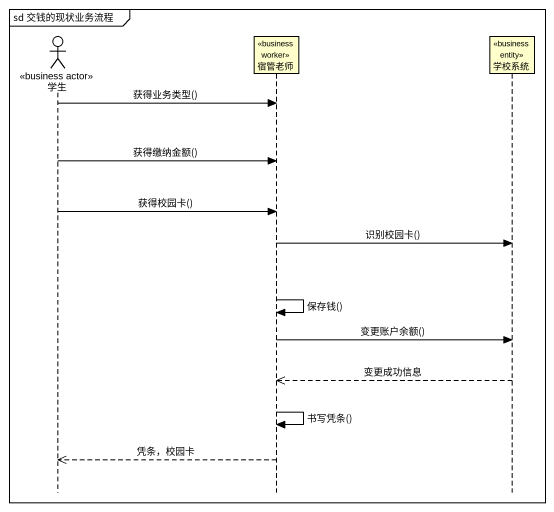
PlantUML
@startuml
mainframe sd 交钱的现状业务流程
hide footbox
actor 学生 <<business actor>>
participant 宿管老师 <<business worker>>
participant 学校系统 <<business entity>>

学生 -> 宿管老师 : 获得业务类型()
学生 -> 宿管老师 : 获得缴纳金额()
学生 -> 宿管老师 : 获得校园卡()
宿管老师 -> 学校系统 : 识别校园卡()
宿管老师 -> 宿管老师 : 保存钱()
宿管老师 -> 学校系统 : 变更账户余额()
学校系统 -->> 宿管老师 : 变更成功信息
宿管老师 -> 宿管老师 : 书写凭条()
宿管老师 -->> 学生 : 凭条，校园卡
@enduml
